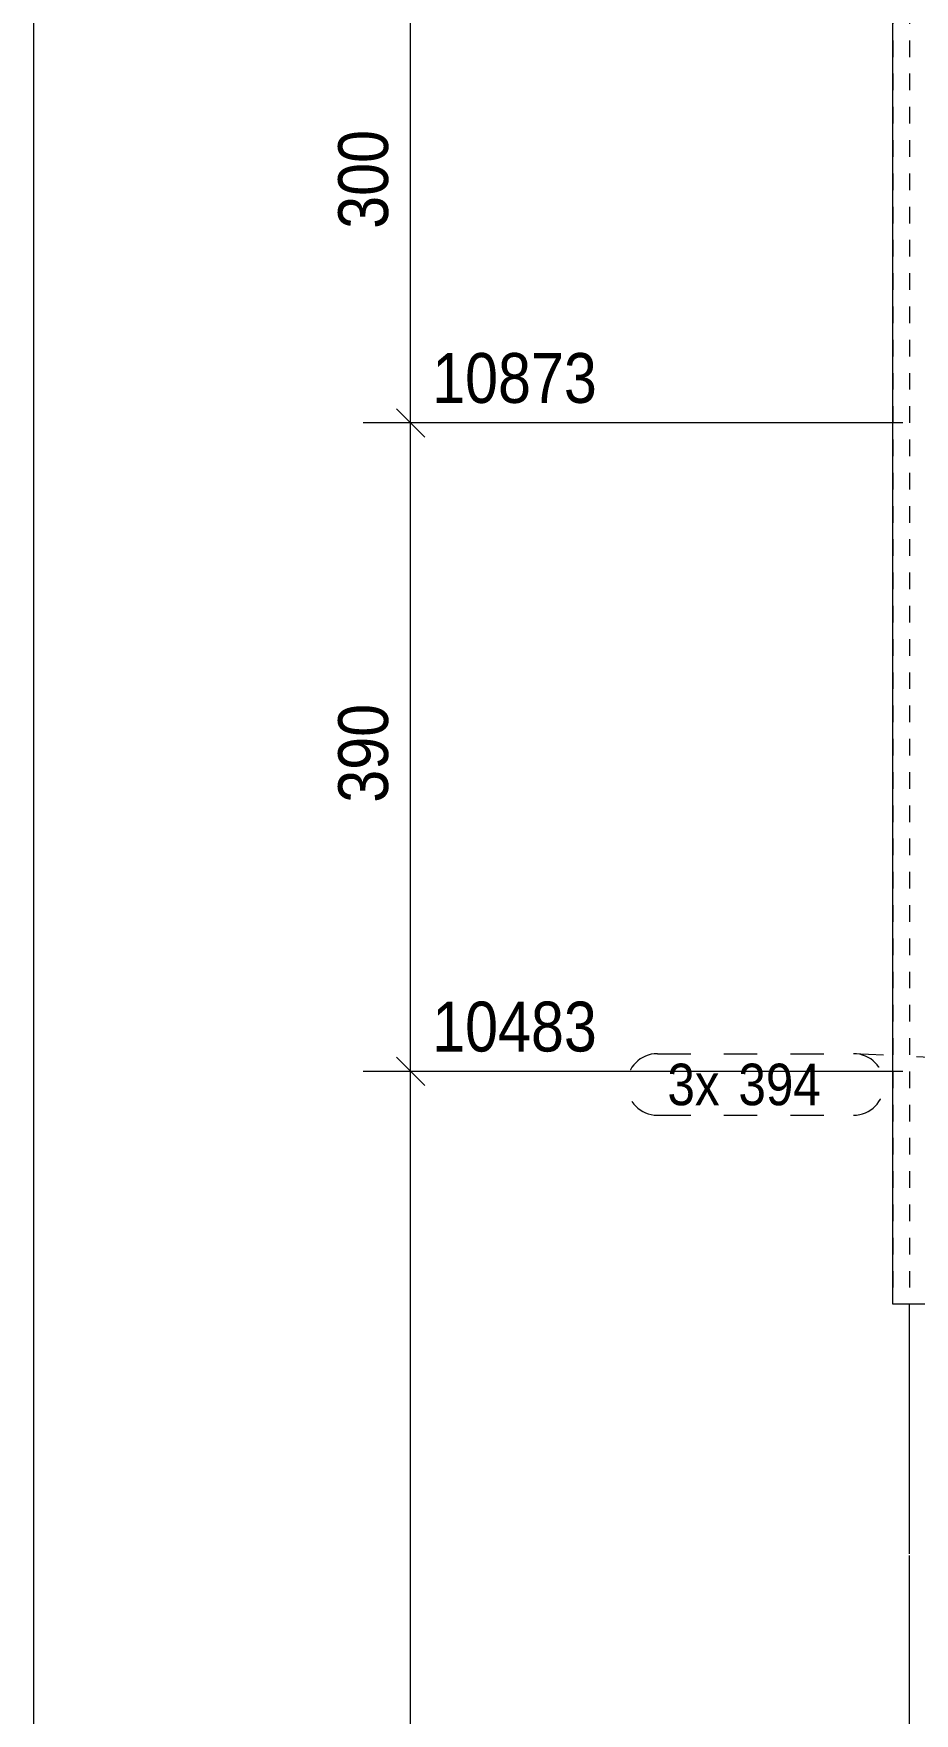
# Model space of a CAD drawing. Header units: millimetres. Extents: x 2 to 579, y 1 to 405.
# Drawn here: x 5 to 58, y 203 to 304 of the extents above; entities that cross this region are included whole.
import ezdxf

# ---------------------------------------------------------------- set-up
doc = ezdxf.new("R2010")
doc.units = ezdxf.units.MM
for name, pattern in [('XKITLINE00', [0]), ('XKITLINE01', [4, 1, -1, 1, -1]), ('XKITLINE02', [4, 2, -2])]:
    doc.linetypes.add(name, pattern=pattern)
for name, color, linetype, lineweight in [('Dimensions', 7, 'Continuous', 0), ('DrawingSheet', 5, 'Continuous', 0), ('Part', 2, 'Continuous', 0), ('PartMark', 7, 'Continuous', 0)]:
    doc.layers.add(name, color=color, linetype=linetype, lineweight=lineweight)
doc.styles.add('ARIAL', font='ARIAL.TTF')

# ---------------------------------------------------------------- blocks, each defined once
blk = doc.blocks.new('*A33')
at = {"layer": 'Part', "color": 7, "linetype": 'XKITLINE01', "lineweight": 0}
blk.add_line((57.67, 363.58), (57.67, 227.58), dxfattribs=at)
at = {"layer": 'Part', "color": 2, "linetype": 'XKITLINE00', "lineweight": 0}
for p, q in [((57.67, 212.58), (57.67, 227.58)), ((57.67, 139.48), (57.67, 212.48))]:
    blk.add_line(p, q, dxfattribs=at)
blk = doc.blocks.new('*A42')
at = {"layer": 'Part', "color": 7, "linetype": 'XKITLINE01', "lineweight": 0}
for p in [(56.67, 363.58), (78.67, 227.58)]:
    blk.add_line(p, (56.67, 227.58), dxfattribs=at)
blk = doc.blocks.new('*A43')
at = {"layer": 'Part', "color": 2, "linetype": 'XKITLINE00', "lineweight": 0}
for p, q in [((56.67, 227.58), (56.67, 363.58)), ((78.67, 227.58), (56.67, 227.58))]:
    blk.add_line(p, q, dxfattribs=at)
blk = doc.blocks.new('*A61')
at = {"layer": 'DrawingSheet', "color": 5, "linetype": 'XKITLINE00', "lineweight": 0}
blk.add_line((5, 405), (5, 5), dxfattribs=at)
blk = doc.blocks.new('*A111')
at = {"layer": 'Dimensions', "color": 7, "linetype": 'XKITLINE00', "lineweight": 0}
for p, q in [((26.83, 242.43), (28.52, 240.73)), ((57.27, 241.58), (24.82, 241.58)), ((27.67, 99.76), (27.67, 241.58))]:
    blk.add_line(p, q, dxfattribs=at)
at = {"layer": 'Dimensions', "color": 3}
blk.add_point((27.67, 241.58), dxfattribs=at)
at = {"layer": 'Dimensions', "color": 3, "style": 'ARIAL', "width": 0.85}
blk.add_text('10483', height=3, dxfattribs=at).set_placement((28.97, 242.78))
blk = doc.blocks.new('*A112')
at = {"layer": 'Dimensions', "color": 7, "linetype": 'XKITLINE00', "lineweight": 0}
for p, q in [((26.83, 281.43), (28.52, 279.73)), ((57.27, 280.58), (24.82, 280.58)), ((27.67, 241.58), (27.67, 280.58)), ((26.83, 242.43), (28.52, 240.73)), ((57.27, 241.58), (24.82, 241.58))]:
    blk.add_line(p, q, dxfattribs=at)
at = {"layer": 'Dimensions', "color": 3}
for p in [(27.67, 280.58), (27.67, 241.58)]:
    blk.add_point(p, dxfattribs=at)
at = {"layer": 'Dimensions', "color": 3, "style": 'ARIAL', "width": 0.85}
blk.add_text('10873', height=3, dxfattribs=at).set_placement((28.97, 281.78))
blk.add_text('390', height=3, rotation=90.0002, dxfattribs=at).set_placement((26.32, 257.74))
blk = doc.blocks.new('*A113')
at = {"layer": 'Dimensions', "color": 7, "linetype": 'XKITLINE00', "lineweight": 0}
for p, q in [((26.83, 311.43), (28.52, 309.73)), ((57.27, 310.58), (24.82, 310.58)), ((27.67, 280.58), (27.67, 310.58)), ((26.83, 281.43), (28.52, 279.73)), ((57.27, 280.58), (24.82, 280.58))]:
    blk.add_line(p, q, dxfattribs=at)
at = {"layer": 'Dimensions', "color": 3}
for p in [(27.67, 310.58), (27.67, 280.58)]:
    blk.add_point(p, dxfattribs=at)
at = {"layer": 'Dimensions', "color": 3, "style": 'ARIAL', "width": 0.85}
blk.add_text('11173', height=3, dxfattribs=at).set_placement((28.97, 311.78))
blk.add_text('300', height=3, rotation=90.0002, dxfattribs=at).set_placement((26.32, 292.25))
blk = doc.blocks.new('*A135')
at = {"layer": 'PartMark', "color": 7, "linetype": 'XKITLINE02', "lineweight": 0}
for p, q in [((42.52, 242.65), (54.31, 242.65)), ((60.1, 242.35), (54.31, 242.65)), ((42.52, 238.95), (54.31, 238.95))]:
    blk.add_line(p, q, dxfattribs=at)
for centre, start, end in [((42.52, 240.8), 90, 270), ((54.31, 240.8), 270, 90)]:
    blk.add_arc(centre, 1.85, start, end, dxfattribs=at)
at = {"layer": 'PartMark', "color": 3, "style": 'ARIAL', "width": 0.85}
for s, p in [('3x', (43.12, 239.55)), ('394', (47.39, 239.55))]:
    blk.add_text(s, height=2.5, dxfattribs=at).set_placement(p)

msp = doc.modelspace()

# ---------------------------------------------------------------- block references
at = {"lineweight": 0}
for name in ['*A61', '*A42', '*A43', '*A113', '*A112', '*A111', '*A135']:
    msp.add_blockref(name, (0, 0), dxfattribs=at)
at = {"layer": 'Part', "lineweight": 0}
msp.add_blockref('*A33', (0, 0), dxfattribs=at)

doc.saveas('drawing.dxf')
